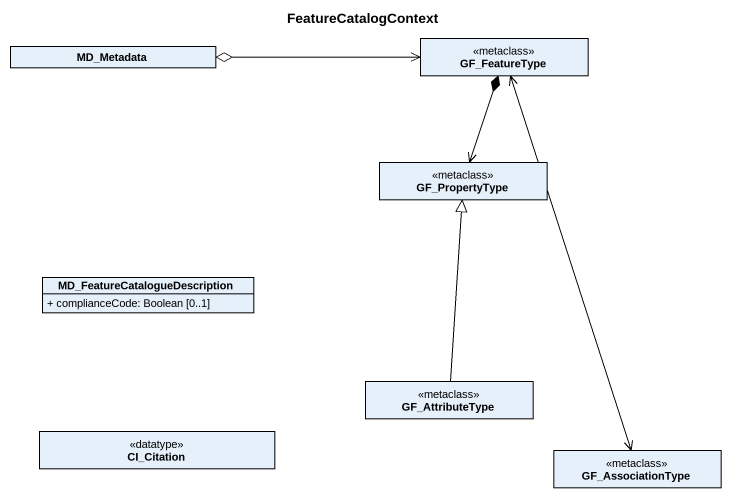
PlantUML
@startuml
title FeatureCatalogContext
hide circle
hide empty members
skinparam classAttributeIconSize 0
class MD_Metadata
class GF_FeatureType <<metaclass>>
class GF_PropertyType <<metaclass>>
class "MD_FeatureCatalogueDescription" as MD_FeatureCatalogueDescripti {
  + complianceCode: Boolean [0..1]
}
class GF_AttributeType <<metaclass>>
class CI_Citation <<datatype>>
class GF_AssociationType <<metaclass>>
MD_Metadata o-right-> GF_FeatureType
GF_FeatureType <--> GF_AssociationType
GF_PropertyType <-up-* GF_FeatureType
GF_AttributeType -up-|> GF_PropertyType
@enduml
